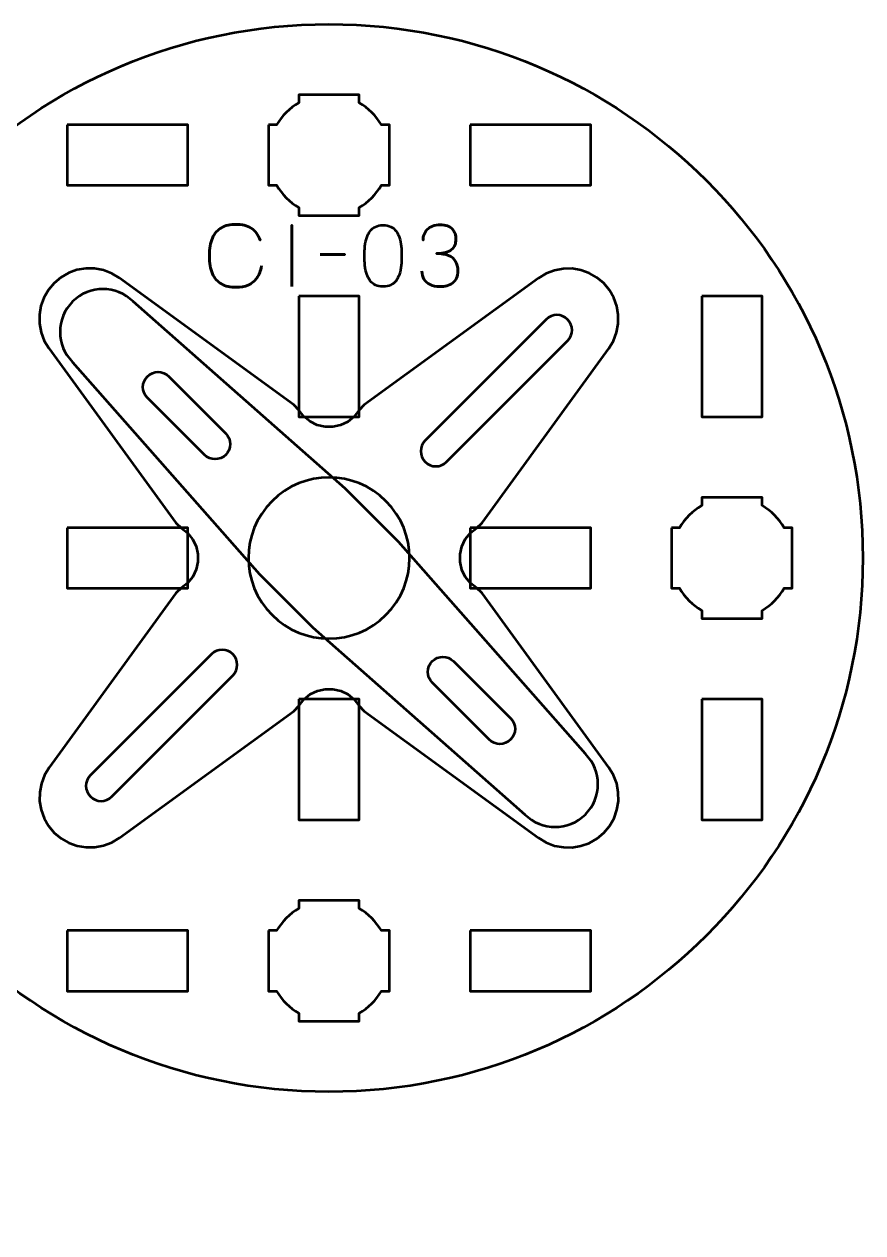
# Model space of a CAD drawing. Header units: centimetres. Extents: x -244 to 242, y -245 to 234.
# Drawn here: x -192.01 to -187.85, y -94.2 to -88.2 of the extents above; entities that cross this region are included whole.
import ezdxf

# ---------------------------------------------------------------- set-up
doc = ezdxf.new("R2010")
doc.units = ezdxf.units.CM
doc.header["$MEASUREMENT"] = 0
doc.layers.add('Layer 1', color=7, linetype='Continuous')

msp = doc.modelspace()

# ---------------------------------------------------------------- linework, layer by layer
at = {"layer": 'Layer 1', "color": 250, "lineweight": 53}
msp.add_ellipse((-190.5, -90.85), major_axis=(0, 2.65), ratio=1, dxfattribs=at)
at = {"layer": 'Layer 1', "lineweight": 53}
for points, knots in [([(-202.64995, -88.19995), (-202.64995, -88.19995), (-200.1277, -88.19995), (-200.1277, -88.19995), (-200.1277, -88.19995), (-200.14201, -88.41487), (-200.14999, -88.63153), (-200.14999, -88.85007), (-200.14999, -88.85007), (-200.14999, -94.17863), (-195.82863, -98.49999), (-190.49992, -98.49999), (-190.49992, -98.49999), (-190.34392, -98.49999), (-190.18888, -98.49595), (-190.03469, -98.48862), (-190.03469, -98.48862), (-190.12062, -98.55833), (-190.23027, -98.60005), (-190.35001, -98.60005), (-190.35001, -98.60005), (-190.35001, -98.60005), (-202.64995, -98.60005), (-202.64995, -98.60005), (-202.64995, -98.60005), (-202.92695, -98.60005), (-203.15005, -98.37695), (-203.15005, -98.09995), (-203.15005, -98.09995), (-203.15005, -98.09995), (-203.15005, -88.70005), (-203.15005, -88.70005), (-203.15005, -88.70005), (-203.15005, -88.42305), (-202.92695, -88.19995), (-202.64995, -88.19995)], [0, 0, 0, 0, 0.1111111, 0.1111111, 0.1111111, 0.1111111, 0.2222222, 0.2222222, 0.2222222, 0.2222222, 0.3333333, 0.3333333, 0.3333333, 0.3333333, 0.4444444, 0.4444444, 0.4444444, 0.4444444, 0.5555556, 0.5555556, 0.5555556, 0.5555556, 0.6666667, 0.6666667, 0.6666667, 0.6666667, 0.7777778, 0.7777778, 0.7777778, 0.7777778, 0.8888889, 0.8888889, 0.8888889, 0.8888889, 1, 1, 1, 1]), ([(-190.8, -88.69994), (-190.8, -88.69994), (-190.7598, -88.69994), (-190.7598, -88.69994), (-190.7598, -88.69994), (-190.73347, -88.65442), (-190.69551, -88.61649), (-190.65, -88.59016), (-190.65, -88.59016), (-190.65, -88.59016), (-190.65, -88.54994), (-190.65, -88.54994), (-190.65, -88.54994), (-190.65, -88.54994), (-190.35, -88.54994), (-190.35, -88.54994), (-190.35, -88.54994), (-190.35, -88.54994), (-190.35, -88.59013), (-190.35, -88.59013), (-190.35, -88.59013), (-190.30447, -88.61646), (-190.26648, -88.65441), (-190.24012, -88.69994), (-190.24012, -88.69994), (-190.24012, -88.69994), (-190.2, -88.69994), (-190.2, -88.69994), (-190.2, -88.69994), (-190.2, -88.69994), (-190.2, -88.84536), (-190.2, -88.84536), (-190.2, -88.84536), (-190.2, -88.84536), (-190.19994, -88.85001), (-190.19994, -88.85001), (-190.19994, -88.85001), (-190.19994, -88.85001), (-190.2, -88.85465), (-190.2, -88.85465), (-190.2, -88.85465), (-190.2, -88.85465), (-190.2, -88.99994), (-190.2, -88.99994), (-190.2, -88.99994), (-190.2, -88.99994), (-190.24007, -88.99994), (-190.24007, -88.99994), (-190.24007, -88.99994), (-190.26642, -89.04551), (-190.30442, -89.08352), (-190.35, -89.10988), (-190.35, -89.10988), (-190.35, -89.10988), (-190.35, -89.14994), (-190.35, -89.14994), (-190.35, -89.14994), (-190.35, -89.14994), (-190.49328, -89.14994), (-190.49328, -89.14994), (-190.49328, -89.14994), (-190.49328, -89.14994), (-190.49995, -89.15002), (-190.49995, -89.15002), (-190.49995, -89.15002), (-190.49995, -89.15002), (-190.50663, -89.14994), (-190.50663, -89.14994), (-190.50663, -89.14994), (-190.50663, -89.14994), (-190.65, -89.14994), (-190.65, -89.14994), (-190.65, -89.14994), (-190.65, -89.14994), (-190.65, -89.10984), (-190.65, -89.10984), (-190.65, -89.10984), (-190.69554, -89.08348), (-190.73352, -89.04549), (-190.75985, -88.99994), (-190.75985, -88.99994), (-190.75985, -88.99994), (-190.8, -88.99994), (-190.8, -88.99994), (-190.8, -88.99994), (-190.8, -88.99994), (-190.8, -88.69994), (-190.8, -88.69994)], [0, 0, 0, 0, 0.0454545, 0.0454545, 0.0454545, 0.0454545, 0.0909091, 0.0909091, 0.0909091, 0.0909091, 0.1363636, 0.1363636, 0.1363636, 0.1363636, 0.1818182, 0.1818182, 0.1818182, 0.1818182, 0.2272727, 0.2272727, 0.2272727, 0.2272727, 0.2727273, 0.2727273, 0.2727273, 0.2727273, 0.3181818, 0.3181818, 0.3181818, 0.3181818, 0.3636364, 0.3636364, 0.3636364, 0.3636364, 0.4090909, 0.4090909, 0.4090909, 0.4090909, 0.4545455, 0.4545455, 0.4545455, 0.4545455, 0.5, 0.5, 0.5, 0.5, 0.5454545, 0.5454545, 0.5454545, 0.5454545, 0.5909091, 0.5909091, 0.5909091, 0.5909091, 0.6363636, 0.6363636, 0.6363636, 0.6363636, 0.6818182, 0.6818182, 0.6818182, 0.6818182, 0.7272727, 0.7272727, 0.7272727, 0.7272727, 0.7727273, 0.7727273, 0.7727273, 0.7727273, 0.8181818, 0.8181818, 0.8181818, 0.8181818, 0.8636364, 0.8636364, 0.8636364, 0.8636364, 0.9090909, 0.9090909, 0.9090909, 0.9090909, 0.9545455, 0.9545455, 0.9545455, 0.9545455, 1, 1, 1, 1]), ([(-191.79999, -88.69993), (-191.79999, -88.69993), (-191.19998, -88.69993), (-191.19998, -88.69993), (-191.19998, -88.69993), (-191.19998, -88.69993), (-191.19998, -88.99993), (-191.19998, -88.99993), (-191.19998, -88.99993), (-191.19998, -88.99993), (-191.79999, -88.99993), (-191.79999, -88.99993), (-191.79999, -88.99993), (-191.79999, -88.99993), (-191.79999, -88.69993), (-191.79999, -88.69993)], [0, 0, 0, 0, 0.25, 0.25, 0.25, 0.25, 0.5, 0.5, 0.5, 0.5, 0.75, 0.75, 0.75, 0.75, 1, 1, 1, 1]), ([(-189.79992, -88.69993), (-189.79992, -88.69993), (-189.19992, -88.69993), (-189.19992, -88.69993), (-189.19992, -88.69993), (-189.19992, -88.69993), (-189.19992, -88.99993), (-189.19992, -88.99993), (-189.19992, -88.99993), (-189.19992, -88.99993), (-189.79992, -88.99993), (-189.79992, -88.99993), (-189.79992, -88.99993), (-189.79992, -88.99993), (-189.79992, -88.69993), (-189.79992, -88.69993)], [0, 0, 0, 0, 0.25, 0.25, 0.25, 0.25, 0.5, 0.5, 0.5, 0.5, 0.75, 0.75, 0.75, 0.75, 1, 1, 1, 1]), ([(-190.65004, -89.54991), (-190.65004, -89.54991), (-190.35004, -89.54991), (-190.35004, -89.54991), (-190.35004, -89.54991), (-190.35004, -89.54991), (-190.35004, -90.14992), (-190.35004, -90.14992), (-190.35004, -90.14992), (-190.35004, -90.14992), (-190.65004, -90.14992), (-190.65004, -90.14992), (-190.65004, -90.14992), (-190.65004, -90.14992), (-190.65004, -89.54991), (-190.65004, -89.54991)], [0, 0, 0, 0, 0.25, 0.25, 0.25, 0.25, 0.5, 0.5, 0.5, 0.5, 0.75, 0.75, 0.75, 0.75, 1, 1, 1, 1]), ([(-188.64994, -89.54991), (-188.64994, -89.54991), (-188.34993, -89.54991), (-188.34993, -89.54991), (-188.34993, -89.54991), (-188.34993, -89.54991), (-188.34993, -90.14992), (-188.34993, -90.14992), (-188.34993, -90.14992), (-188.34993, -90.14992), (-188.64994, -90.14992), (-188.64994, -90.14992), (-188.64994, -90.14992), (-188.64994, -90.14992), (-188.64994, -89.54991), (-188.64994, -89.54991)], [0, 0, 0, 0, 0.25, 0.25, 0.25, 0.25, 0.5, 0.5, 0.5, 0.5, 0.75, 0.75, 0.75, 0.75, 1, 1, 1, 1]), ([(-188.8, -90.69994), (-188.8, -90.69994), (-188.7598, -90.69994), (-188.7598, -90.69994), (-188.7598, -90.69994), (-188.73347, -90.65442), (-188.69551, -90.61649), (-188.65, -90.59016), (-188.65, -90.59016), (-188.65, -90.59016), (-188.65, -90.54994), (-188.65, -90.54994), (-188.65, -90.54994), (-188.65, -90.54994), (-188.35, -90.54994), (-188.35, -90.54994), (-188.35, -90.54994), (-188.35, -90.54994), (-188.35, -90.59013), (-188.35, -90.59013), (-188.35, -90.59013), (-188.30447, -90.61646), (-188.26648, -90.65441), (-188.24012, -90.69994), (-188.24012, -90.69994), (-188.24012, -90.69994), (-188.2, -90.69994), (-188.2, -90.69994), (-188.2, -90.69994), (-188.2, -90.69994), (-188.2, -90.84536), (-188.2, -90.84536), (-188.2, -90.84536), (-188.2, -90.84536), (-188.19994, -90.85001), (-188.19994, -90.85001), (-188.19994, -90.85001), (-188.19994, -90.85001), (-188.2, -90.85465), (-188.2, -90.85465), (-188.2, -90.85465), (-188.2, -90.85465), (-188.2, -90.99994), (-188.2, -90.99994), (-188.2, -90.99994), (-188.2, -90.99994), (-188.24007, -90.99994), (-188.24007, -90.99994), (-188.24007, -90.99994), (-188.26642, -91.04551), (-188.30442, -91.08352), (-188.35, -91.10988), (-188.35, -91.10988), (-188.35, -91.10988), (-188.35, -91.14994), (-188.35, -91.14994), (-188.35, -91.14994), (-188.35, -91.14994), (-188.49328, -91.14994), (-188.49328, -91.14994), (-188.49328, -91.14994), (-188.49328, -91.14994), (-188.49995, -91.15002), (-188.49995, -91.15002), (-188.49995, -91.15002), (-188.49995, -91.15002), (-188.50663, -91.14994), (-188.50663, -91.14994), (-188.50663, -91.14994), (-188.50663, -91.14994), (-188.65, -91.14994), (-188.65, -91.14994), (-188.65, -91.14994), (-188.65, -91.14994), (-188.65, -91.10984), (-188.65, -91.10984), (-188.65, -91.10984), (-188.69554, -91.08348), (-188.73352, -91.04549), (-188.75985, -90.99994), (-188.75985, -90.99994), (-188.75985, -90.99994), (-188.8, -90.99994), (-188.8, -90.99994), (-188.8, -90.99994), (-188.8, -90.99994), (-188.8, -90.69994), (-188.8, -90.69994)], [0, 0, 0, 0, 0.0454545, 0.0454545, 0.0454545, 0.0454545, 0.0909091, 0.0909091, 0.0909091, 0.0909091, 0.1363636, 0.1363636, 0.1363636, 0.1363636, 0.1818182, 0.1818182, 0.1818182, 0.1818182, 0.2272727, 0.2272727, 0.2272727, 0.2272727, 0.2727273, 0.2727273, 0.2727273, 0.2727273, 0.3181818, 0.3181818, 0.3181818, 0.3181818, 0.3636364, 0.3636364, 0.3636364, 0.3636364, 0.4090909, 0.4090909, 0.4090909, 0.4090909, 0.4545455, 0.4545455, 0.4545455, 0.4545455, 0.5, 0.5, 0.5, 0.5, 0.5454545, 0.5454545, 0.5454545, 0.5454545, 0.5909091, 0.5909091, 0.5909091, 0.5909091, 0.6363636, 0.6363636, 0.6363636, 0.6363636, 0.6818182, 0.6818182, 0.6818182, 0.6818182, 0.7272727, 0.7272727, 0.7272727, 0.7272727, 0.7727273, 0.7727273, 0.7727273, 0.7727273, 0.8181818, 0.8181818, 0.8181818, 0.8181818, 0.8636364, 0.8636364, 0.8636364, 0.8636364, 0.9090909, 0.9090909, 0.9090909, 0.9090909, 0.9545455, 0.9545455, 0.9545455, 0.9545455, 1, 1, 1, 1]), ([(-191.79999, -90.69986), (-191.79999, -90.69986), (-191.19998, -90.69986), (-191.19998, -90.69986), (-191.19998, -90.69986), (-191.19998, -90.69986), (-191.19998, -90.99986), (-191.19998, -90.99986), (-191.19998, -90.99986), (-191.19998, -90.99986), (-191.79999, -90.99986), (-191.79999, -90.99986), (-191.79999, -90.99986), (-191.79999, -90.99986), (-191.79999, -90.69986), (-191.79999, -90.69986)], [0, 0, 0, 0, 0.25, 0.25, 0.25, 0.25, 0.5, 0.5, 0.5, 0.5, 0.75, 0.75, 0.75, 0.75, 1, 1, 1, 1]), ([(-189.79992, -90.69986), (-189.79992, -90.69986), (-189.19992, -90.69986), (-189.19992, -90.69986), (-189.19992, -90.69986), (-189.19992, -90.69986), (-189.19992, -90.99986), (-189.19992, -90.99986), (-189.19992, -90.99986), (-189.19992, -90.99986), (-189.79992, -90.99986), (-189.79992, -90.99986), (-189.79992, -90.99986), (-189.79992, -90.99986), (-189.79992, -90.69986), (-189.79992, -90.69986)], [0, 0, 0, 0, 0.25, 0.25, 0.25, 0.25, 0.5, 0.5, 0.5, 0.5, 0.75, 0.75, 0.75, 0.75, 1, 1, 1, 1]), ([(-190.65004, -91.54998), (-190.65004, -91.54998), (-190.35004, -91.54998), (-190.35004, -91.54998), (-190.35004, -91.54998), (-190.35004, -91.54998), (-190.35004, -92.14998), (-190.35004, -92.14998), (-190.35004, -92.14998), (-190.35004, -92.14998), (-190.65004, -92.14998), (-190.65004, -92.14998), (-190.65004, -92.14998), (-190.65004, -92.14998), (-190.65004, -91.54998), (-190.65004, -91.54998)], [0, 0, 0, 0, 0.25, 0.25, 0.25, 0.25, 0.5, 0.5, 0.5, 0.5, 0.75, 0.75, 0.75, 0.75, 1, 1, 1, 1]), ([(-188.64994, -91.54998), (-188.64994, -91.54998), (-188.34993, -91.54998), (-188.34993, -91.54998), (-188.34993, -91.54998), (-188.34993, -91.54998), (-188.34993, -92.14998), (-188.34993, -92.14998), (-188.34993, -92.14998), (-188.34993, -92.14998), (-188.64994, -92.14998), (-188.64994, -92.14998), (-188.64994, -92.14998), (-188.64994, -92.14998), (-188.64994, -91.54998), (-188.64994, -91.54998)], [0, 0, 0, 0, 0.25, 0.25, 0.25, 0.25, 0.5, 0.5, 0.5, 0.5, 0.75, 0.75, 0.75, 0.75, 1, 1, 1, 1]), ([(-190.8, -92.69994), (-190.8, -92.69994), (-190.7598, -92.69994), (-190.7598, -92.69994), (-190.7598, -92.69994), (-190.73347, -92.65442), (-190.69551, -92.61649), (-190.65, -92.59016), (-190.65, -92.59016), (-190.65, -92.59016), (-190.65, -92.54994), (-190.65, -92.54994), (-190.65, -92.54994), (-190.65, -92.54994), (-190.35, -92.54994), (-190.35, -92.54994), (-190.35, -92.54994), (-190.35, -92.54994), (-190.35, -92.59013), (-190.35, -92.59013), (-190.35, -92.59013), (-190.30447, -92.61646), (-190.26648, -92.65441), (-190.24012, -92.69994), (-190.24012, -92.69994), (-190.24012, -92.69994), (-190.2, -92.69994), (-190.2, -92.69994), (-190.2, -92.69994), (-190.2, -92.69994), (-190.2, -92.84536), (-190.2, -92.84536), (-190.2, -92.84536), (-190.2, -92.84536), (-190.19994, -92.85001), (-190.19994, -92.85001), (-190.19994, -92.85001), (-190.19994, -92.85001), (-190.2, -92.85465), (-190.2, -92.85465), (-190.2, -92.85465), (-190.2, -92.85465), (-190.2, -92.99994), (-190.2, -92.99994), (-190.2, -92.99994), (-190.2, -92.99994), (-190.24007, -92.99994), (-190.24007, -92.99994), (-190.24007, -92.99994), (-190.26642, -93.04551), (-190.30442, -93.08352), (-190.35, -93.10988), (-190.35, -93.10988), (-190.35, -93.10988), (-190.35, -93.14994), (-190.35, -93.14994), (-190.35, -93.14994), (-190.35, -93.14994), (-190.49328, -93.14994), (-190.49328, -93.14994), (-190.49328, -93.14994), (-190.49328, -93.14994), (-190.49995, -93.15002), (-190.49995, -93.15002), (-190.49995, -93.15002), (-190.49995, -93.15002), (-190.50663, -93.14994), (-190.50663, -93.14994), (-190.50663, -93.14994), (-190.50663, -93.14994), (-190.65, -93.14994), (-190.65, -93.14994), (-190.65, -93.14994), (-190.65, -93.14994), (-190.65, -93.10984), (-190.65, -93.10984), (-190.65, -93.10984), (-190.69554, -93.08348), (-190.73352, -93.04549), (-190.75985, -92.99994), (-190.75985, -92.99994), (-190.75985, -92.99994), (-190.8, -92.99994), (-190.8, -92.99994), (-190.8, -92.99994), (-190.8, -92.99994), (-190.8, -92.69994), (-190.8, -92.69994)], [0, 0, 0, 0, 0.0454545, 0.0454545, 0.0454545, 0.0454545, 0.0909091, 0.0909091, 0.0909091, 0.0909091, 0.1363636, 0.1363636, 0.1363636, 0.1363636, 0.1818182, 0.1818182, 0.1818182, 0.1818182, 0.2272727, 0.2272727, 0.2272727, 0.2272727, 0.2727273, 0.2727273, 0.2727273, 0.2727273, 0.3181818, 0.3181818, 0.3181818, 0.3181818, 0.3636364, 0.3636364, 0.3636364, 0.3636364, 0.4090909, 0.4090909, 0.4090909, 0.4090909, 0.4545455, 0.4545455, 0.4545455, 0.4545455, 0.5, 0.5, 0.5, 0.5, 0.5454545, 0.5454545, 0.5454545, 0.5454545, 0.5909091, 0.5909091, 0.5909091, 0.5909091, 0.6363636, 0.6363636, 0.6363636, 0.6363636, 0.6818182, 0.6818182, 0.6818182, 0.6818182, 0.7272727, 0.7272727, 0.7272727, 0.7272727, 0.7727273, 0.7727273, 0.7727273, 0.7727273, 0.8181818, 0.8181818, 0.8181818, 0.8181818, 0.8636364, 0.8636364, 0.8636364, 0.8636364, 0.9090909, 0.9090909, 0.9090909, 0.9090909, 0.9545455, 0.9545455, 0.9545455, 0.9545455, 1, 1, 1, 1]), ([(-191.79999, -92.69996), (-191.79999, -92.69996), (-191.19998, -92.69996), (-191.19998, -92.69996), (-191.19998, -92.69996), (-191.19998, -92.69996), (-191.19998, -92.99997), (-191.19998, -92.99997), (-191.19998, -92.99997), (-191.19998, -92.99997), (-191.79999, -92.99997), (-191.79999, -92.99997), (-191.79999, -92.99997), (-191.79999, -92.99997), (-191.79999, -92.69996), (-191.79999, -92.69996)], [0, 0, 0, 0, 0.25, 0.25, 0.25, 0.25, 0.5, 0.5, 0.5, 0.5, 0.75, 0.75, 0.75, 0.75, 1, 1, 1, 1]), ([(-189.79992, -92.69996), (-189.79992, -92.69996), (-189.19992, -92.69996), (-189.19992, -92.69996), (-189.19992, -92.69996), (-189.19992, -92.69996), (-189.19992, -92.99997), (-189.19992, -92.99997), (-189.19992, -92.99997), (-189.19992, -92.99997), (-189.79992, -92.99997), (-189.79992, -92.99997), (-189.79992, -92.99997), (-189.79992, -92.99997), (-189.79992, -92.69996), (-189.79992, -92.69996)], [0, 0, 0, 0, 0.25, 0.25, 0.25, 0.25, 0.5, 0.5, 0.5, 0.5, 0.75, 0.75, 0.75, 0.75, 1, 1, 1, 1])]:
    msp.add_open_spline(points, degree=3, knots=knots, dxfattribs=at)
at = {"layer": 'Layer 1', "color": 30, "lineweight": 53}
for points, knots in [([(-190.83485, -89.40033), (-190.83937, -89.42453), (-190.84727, -89.4445), (-190.85835, -89.46016), (-190.85835, -89.46016), (-190.86949, -89.47576), (-190.88375, -89.48733), (-190.9011, -89.49488), (-190.9011, -89.49488), (-190.91839, -89.50243), (-190.93871, -89.50624), (-190.96185, -89.50617), (-190.96185, -89.50617), (-190.99, -89.50624), (-191.01392, -89.5008), (-191.03354, -89.48973), (-191.03354, -89.48973), (-191.05315, -89.47872), (-191.06811, -89.46172), (-191.07841, -89.43865), (-191.07841, -89.43865), (-191.08871, -89.41557), (-191.09386, -89.38601), (-191.09393, -89.34996), (-191.09393, -89.34996), (-191.09386, -89.31405), (-191.08871, -89.28455), (-191.07841, -89.26148), (-191.07841, -89.26148), (-191.06811, -89.23841), (-191.05315, -89.22134), (-191.03354, -89.21026), (-191.03354, -89.21026), (-191.01392, -89.19918), (-190.99, -89.19368), (-190.96185, -89.19375), (-190.96185, -89.19375), (-190.93172, -89.19368), (-190.90647, -89.2001), (-190.88615, -89.21301), (-190.88615, -89.21301), (-190.8659, -89.22592), (-190.85101, -89.24589), (-190.84163, -89.27291), (-190.84163, -89.27291), (-190.85101, -89.24589), (-190.8659, -89.22592), (-190.88615, -89.21301), (-190.88615, -89.21301), (-190.90647, -89.2001), (-190.93172, -89.19368), (-190.96185, -89.19375), (-190.96185, -89.19375), (-190.99, -89.19368), (-191.01392, -89.19918), (-191.03354, -89.21026), (-191.03354, -89.21026), (-191.05315, -89.22134), (-191.06811, -89.23841), (-191.07841, -89.26148), (-191.07841, -89.26148), (-191.08871, -89.28455), (-191.09386, -89.31405), (-191.09393, -89.34996), (-191.09393, -89.34996), (-191.09386, -89.38601), (-191.08871, -89.41557), (-191.07841, -89.43865), (-191.07841, -89.43865), (-191.06811, -89.46172), (-191.05315, -89.47872), (-191.03354, -89.48973), (-191.03354, -89.48973), (-191.01392, -89.5008), (-190.99, -89.50624), (-190.96185, -89.50617), (-190.96185, -89.50617), (-190.93871, -89.50624), (-190.91839, -89.50243), (-190.9011, -89.49488), (-190.9011, -89.49488), (-190.88375, -89.48733), (-190.86949, -89.47576), (-190.85835, -89.46016), (-190.85835, -89.46016), (-190.84727, -89.4445), (-190.83937, -89.42453), (-190.83485, -89.40033)], [0, 0, 0, 0, 0.0454545, 0.0454545, 0.0454545, 0.0454545, 0.0909091, 0.0909091, 0.0909091, 0.0909091, 0.1363636, 0.1363636, 0.1363636, 0.1363636, 0.1818182, 0.1818182, 0.1818182, 0.1818182, 0.2272727, 0.2272727, 0.2272727, 0.2272727, 0.2727273, 0.2727273, 0.2727273, 0.2727273, 0.3181818, 0.3181818, 0.3181818, 0.3181818, 0.3636364, 0.3636364, 0.3636364, 0.3636364, 0.4090909, 0.4090909, 0.4090909, 0.4090909, 0.4545455, 0.4545455, 0.4545455, 0.4545455, 0.5, 0.5, 0.5, 0.5, 0.5454545, 0.5454545, 0.5454545, 0.5454545, 0.5909091, 0.5909091, 0.5909091, 0.5909091, 0.6363636, 0.6363636, 0.6363636, 0.6363636, 0.6818182, 0.6818182, 0.6818182, 0.6818182, 0.7272727, 0.7272727, 0.7272727, 0.7272727, 0.7727273, 0.7727273, 0.7727273, 0.7727273, 0.8181818, 0.8181818, 0.8181818, 0.8181818, 0.8636364, 0.8636364, 0.8636364, 0.8636364, 0.9090909, 0.9090909, 0.9090909, 0.9090909, 0.9545455, 0.9545455, 0.9545455, 0.9545455, 1, 1, 1, 1]), ([(-190.68499, -89.50278), (-190.68499, -89.50278), (-190.68499, -89.19756), (-190.68499, -89.19756), (-190.68499, -89.19756), (-190.68499, -89.19756), (-190.68499, -89.50278), (-190.68499, -89.50278)], [0, 0, 0, 0, 0.5, 0.5, 0.5, 0.5, 1, 1, 1, 1]), ([(-190.2316, -89.50278), (-190.21679, -89.50271), (-190.20402, -89.5001), (-190.19336, -89.49502), (-190.19336, -89.49502), (-190.18278, -89.48994), (-190.17396, -89.48267), (-190.16691, -89.47343), (-190.16691, -89.47343), (-190.15992, -89.46412), (-190.15442, -89.45311), (-190.15033, -89.44041), (-190.15033, -89.44041), (-190.1463, -89.42771), (-190.14341, -89.41381), (-190.14179, -89.39857), (-190.14179, -89.39857), (-190.14009, -89.38333), (-190.13925, -89.36731), (-190.13932, -89.35038), (-190.13932, -89.35038), (-190.13925, -89.33352), (-190.14009, -89.3175), (-190.14179, -89.30233), (-190.14179, -89.30233), (-190.14341, -89.28716), (-190.1463, -89.27319), (-190.15033, -89.26049), (-190.15033, -89.26049), (-190.15442, -89.24786), (-190.15992, -89.23686), (-190.16691, -89.22747), (-190.16691, -89.22747), (-190.17396, -89.21816), (-190.18278, -89.21089), (-190.19336, -89.20581), (-190.19336, -89.20581), (-190.20402, -89.20066), (-190.21679, -89.19805), (-190.2316, -89.19798), (-190.2316, -89.19798), (-190.24642, -89.19805), (-190.25919, -89.20066), (-190.26985, -89.20581), (-190.26985, -89.20581), (-190.28043, -89.21089), (-190.28925, -89.21816), (-190.2963, -89.22747), (-190.2963, -89.22747), (-190.30329, -89.23686), (-190.30879, -89.24786), (-190.31288, -89.26049), (-190.31288, -89.26049), (-190.31691, -89.27319), (-190.3198, -89.28716), (-190.32142, -89.30233), (-190.32142, -89.30233), (-190.32311, -89.3175), (-190.32396, -89.33352), (-190.32389, -89.35038), (-190.32389, -89.35038), (-190.32396, -89.36731), (-190.32311, -89.38333), (-190.32142, -89.39857), (-190.32142, -89.39857), (-190.3198, -89.41381), (-190.31691, -89.42771), (-190.31288, -89.44041), (-190.31288, -89.44041), (-190.30879, -89.45311), (-190.30329, -89.46412), (-190.2963, -89.47343), (-190.2963, -89.47343), (-190.28925, -89.48267), (-190.28043, -89.48994), (-190.26985, -89.49502), (-190.26985, -89.49502), (-190.25919, -89.5001), (-190.24642, -89.50271), (-190.2316, -89.50278)], [0, 0, 0, 0, 0.05, 0.05, 0.05, 0.05, 0.1, 0.1, 0.1, 0.1, 0.15, 0.15, 0.15, 0.15, 0.2, 0.2, 0.2, 0.2, 0.25, 0.25, 0.25, 0.25, 0.3, 0.3, 0.3, 0.3, 0.35, 0.35, 0.35, 0.35, 0.4, 0.4, 0.4, 0.4, 0.45, 0.45, 0.45, 0.45, 0.5, 0.5, 0.5, 0.5, 0.55, 0.55, 0.55, 0.55, 0.6, 0.6, 0.6, 0.6, 0.65, 0.65, 0.65, 0.65, 0.7, 0.7, 0.7, 0.7, 0.75, 0.75, 0.75, 0.75, 0.8, 0.8, 0.8, 0.8, 0.85, 0.85, 0.85, 0.85, 0.9, 0.9, 0.9, 0.9, 0.95, 0.95, 0.95, 0.95, 1, 1, 1, 1]), ([(-190.2316, -89.50278), (-190.21679, -89.50271), (-190.20402, -89.5001), (-190.19336, -89.49502), (-190.19336, -89.49502), (-190.18278, -89.48994), (-190.17396, -89.48267), (-190.16691, -89.47343), (-190.16691, -89.47343), (-190.15992, -89.46412), (-190.15442, -89.45311), (-190.15033, -89.44041), (-190.15033, -89.44041), (-190.1463, -89.42771), (-190.14341, -89.41381), (-190.14179, -89.39857), (-190.14179, -89.39857), (-190.14009, -89.38333), (-190.13925, -89.36731), (-190.13932, -89.35038), (-190.13932, -89.35038), (-190.13925, -89.33352), (-190.14009, -89.3175), (-190.14179, -89.30233), (-190.14179, -89.30233), (-190.14341, -89.28716), (-190.1463, -89.27319), (-190.15033, -89.26049), (-190.15033, -89.26049), (-190.15442, -89.24786), (-190.15992, -89.23686), (-190.16691, -89.22747), (-190.16691, -89.22747), (-190.17396, -89.21816), (-190.18278, -89.21089), (-190.19336, -89.20581), (-190.19336, -89.20581), (-190.20402, -89.20066), (-190.21679, -89.19805), (-190.2316, -89.19798), (-190.2316, -89.19798), (-190.24642, -89.19805), (-190.25919, -89.20066), (-190.26985, -89.20581), (-190.26985, -89.20581), (-190.28043, -89.21089), (-190.28925, -89.21816), (-190.2963, -89.22747), (-190.2963, -89.22747), (-190.30329, -89.23686), (-190.30879, -89.24786), (-190.31288, -89.26049), (-190.31288, -89.26049), (-190.31691, -89.27319), (-190.3198, -89.28716), (-190.32142, -89.30233), (-190.32142, -89.30233), (-190.32311, -89.3175), (-190.32396, -89.33352), (-190.32389, -89.35038), (-190.32389, -89.35038), (-190.32396, -89.36731), (-190.32311, -89.38333), (-190.32142, -89.39857), (-190.32142, -89.39857), (-190.3198, -89.41381), (-190.31691, -89.42771), (-190.31288, -89.44041), (-190.31288, -89.44041), (-190.30879, -89.45311), (-190.30329, -89.46412), (-190.2963, -89.47343), (-190.2963, -89.47343), (-190.28925, -89.48267), (-190.28043, -89.48994), (-190.26985, -89.49502), (-190.26985, -89.49502), (-190.25919, -89.5001), (-190.24642, -89.50271), (-190.2316, -89.50278)], [0, 0, 0, 0, 0.05, 0.05, 0.05, 0.05, 0.1, 0.1, 0.1, 0.1, 0.15, 0.15, 0.15, 0.15, 0.2, 0.2, 0.2, 0.2, 0.25, 0.25, 0.25, 0.25, 0.3, 0.3, 0.3, 0.3, 0.35, 0.35, 0.35, 0.35, 0.4, 0.4, 0.4, 0.4, 0.45, 0.45, 0.45, 0.45, 0.5, 0.5, 0.5, 0.5, 0.55, 0.55, 0.55, 0.55, 0.6, 0.6, 0.6, 0.6, 0.65, 0.65, 0.65, 0.65, 0.7, 0.7, 0.7, 0.7, 0.75, 0.75, 0.75, 0.75, 0.8, 0.8, 0.8, 0.8, 0.85, 0.85, 0.85, 0.85, 0.9, 0.9, 0.9, 0.9, 0.95, 0.95, 0.95, 0.95, 1, 1, 1, 1]), ([(-190.03899, -89.42616), (-190.03892, -89.4414), (-190.03539, -89.45466), (-190.02841, -89.46616), (-190.02841, -89.46616), (-190.02142, -89.47759), (-190.01147, -89.48655), (-189.99849, -89.49297), (-189.99849, -89.49297), (-189.98551, -89.49939), (-189.96992, -89.50264), (-189.95178, -89.50278), (-189.95178, -89.50278), (-189.93817, -89.50278), (-189.92582, -89.50137), (-189.9146, -89.49841), (-189.9146, -89.49841), (-189.90345, -89.49544), (-189.89386, -89.49086), (-189.88574, -89.48458), (-189.88574, -89.48458), (-189.87763, -89.4783), (-189.87142, -89.47018), (-189.86698, -89.46031), (-189.86698, -89.46031), (-189.8626, -89.45036), (-189.86042, -89.43843), (-189.86035, -89.42446), (-189.86035, -89.42446), (-189.86027, -89.40584), (-189.86408, -89.3901), (-189.87163, -89.37733), (-189.87163, -89.37733), (-189.87918, -89.36456), (-189.8909, -89.35497), (-189.90663, -89.34841), (-189.90663, -89.34841), (-189.92236, -89.34184), (-189.94254, -89.33853), (-189.96702, -89.33853), (-189.96702, -89.33853), (-189.94875, -89.3386), (-189.93344, -89.33691), (-189.92095, -89.33345), (-189.92095, -89.33345), (-189.90853, -89.32999), (-189.89859, -89.32512), (-189.89111, -89.31877), (-189.89111, -89.31877), (-189.88363, -89.31249), (-189.8782, -89.30501), (-189.87495, -89.29641), (-189.87495, -89.29641), (-189.87163, -89.28787), (-189.87001, -89.27849), (-189.87008, -89.26826), (-189.87008, -89.26826), (-189.87001, -89.25802), (-189.87142, -89.24857), (-189.87424, -89.23982), (-189.87424, -89.23982), (-189.877, -89.23107), (-189.88151, -89.22338), (-189.88765, -89.21682), (-189.88765, -89.21682), (-189.89379, -89.21026), (-189.9019, -89.20511), (-189.91185, -89.20144), (-189.91185, -89.20144), (-189.92187, -89.19777), (-189.93408, -89.19594), (-189.9484, -89.19587), (-189.9484, -89.19587), (-189.96265, -89.19594), (-189.97514, -89.19805), (-189.98572, -89.20215), (-189.98572, -89.20215), (-189.99638, -89.20624), (-190.00512, -89.21181), (-190.01218, -89.21894), (-190.01218, -89.21894), (-190.01916, -89.22606), (-190.02439, -89.23418), (-190.02784, -89.24335), (-190.02784, -89.24335), (-190.03137, -89.25252), (-190.03306, -89.26226), (-190.03306, -89.27249), (-190.03306, -89.27249), (-190.03306, -89.26226), (-190.03137, -89.25252), (-190.02784, -89.24335), (-190.02784, -89.24335), (-190.02439, -89.23418), (-190.01916, -89.22606), (-190.01218, -89.21894), (-190.01218, -89.21894), (-190.00512, -89.21181), (-189.99638, -89.20624), (-189.98572, -89.20215), (-189.98572, -89.20215), (-189.97514, -89.19805), (-189.96265, -89.19594), (-189.9484, -89.19587), (-189.9484, -89.19587), (-189.93408, -89.19594), (-189.92187, -89.19777), (-189.91185, -89.20144), (-189.91185, -89.20144), (-189.9019, -89.20511), (-189.89379, -89.21026), (-189.88765, -89.21682), (-189.88765, -89.21682), (-189.88151, -89.22338), (-189.877, -89.23107), (-189.87424, -89.23982), (-189.87424, -89.23982), (-189.87142, -89.24857), (-189.87001, -89.25802), (-189.87008, -89.26826), (-189.87008, -89.26826), (-189.87001, -89.27849), (-189.87163, -89.28787), (-189.87495, -89.29641), (-189.87495, -89.29641), (-189.8782, -89.30501), (-189.88363, -89.31249), (-189.89111, -89.31877), (-189.89111, -89.31877), (-189.89859, -89.32512), (-189.90853, -89.32999), (-189.92095, -89.33345), (-189.92095, -89.33345), (-189.93344, -89.33691), (-189.94875, -89.3386), (-189.96702, -89.33853), (-189.96702, -89.33853), (-189.94254, -89.33853), (-189.92236, -89.34184), (-189.90663, -89.34841), (-189.90663, -89.34841), (-189.8909, -89.35497), (-189.87918, -89.36456), (-189.87163, -89.37733), (-189.87163, -89.37733), (-189.86408, -89.3901), (-189.86027, -89.40584), (-189.86035, -89.42446), (-189.86035, -89.42446), (-189.86042, -89.43843), (-189.8626, -89.45036), (-189.86698, -89.46031), (-189.86698, -89.46031), (-189.87142, -89.47018), (-189.87763, -89.4783), (-189.88574, -89.48458), (-189.88574, -89.48458), (-189.89386, -89.49086), (-189.90345, -89.49544), (-189.9146, -89.49841), (-189.9146, -89.49841), (-189.92582, -89.50137), (-189.93817, -89.50278), (-189.95178, -89.50278), (-189.95178, -89.50278), (-189.96992, -89.50264), (-189.98551, -89.49939), (-189.99849, -89.49297), (-189.99849, -89.49297), (-190.01147, -89.48655), (-190.02142, -89.47759), (-190.02841, -89.46616), (-190.02841, -89.46616), (-190.03539, -89.45466), (-190.03892, -89.4414), (-190.03899, -89.42616)], [0, 0, 0, 0, 0.0227273, 0.0227273, 0.0227273, 0.0227273, 0.0454545, 0.0454545, 0.0454545, 0.0454545, 0.0681818, 0.0681818, 0.0681818, 0.0681818, 0.0909091, 0.0909091, 0.0909091, 0.0909091, 0.1136364, 0.1136364, 0.1136364, 0.1136364, 0.1363636, 0.1363636, 0.1363636, 0.1363636, 0.1590909, 0.1590909, 0.1590909, 0.1590909, 0.1818182, 0.1818182, 0.1818182, 0.1818182, 0.2045455, 0.2045455, 0.2045455, 0.2045455, 0.2272727, 0.2272727, 0.2272727, 0.2272727, 0.25, 0.25, 0.25, 0.25, 0.2727273, 0.2727273, 0.2727273, 0.2727273, 0.2954545, 0.2954545, 0.2954545, 0.2954545, 0.3181818, 0.3181818, 0.3181818, 0.3181818, 0.3409091, 0.3409091, 0.3409091, 0.3409091, 0.3636364, 0.3636364, 0.3636364, 0.3636364, 0.3863636, 0.3863636, 0.3863636, 0.3863636, 0.4090909, 0.4090909, 0.4090909, 0.4090909, 0.4318182, 0.4318182, 0.4318182, 0.4318182, 0.4545455, 0.4545455, 0.4545455, 0.4545455, 0.4772727, 0.4772727, 0.4772727, 0.4772727, 0.5, 0.5, 0.5, 0.5, 0.5227273, 0.5227273, 0.5227273, 0.5227273, 0.5454545, 0.5454545, 0.5454545, 0.5454545, 0.5681818, 0.5681818, 0.5681818, 0.5681818, 0.5909091, 0.5909091, 0.5909091, 0.5909091, 0.6136364, 0.6136364, 0.6136364, 0.6136364, 0.6363636, 0.6363636, 0.6363636, 0.6363636, 0.6590909, 0.6590909, 0.6590909, 0.6590909, 0.6818182, 0.6818182, 0.6818182, 0.6818182, 0.7045455, 0.7045455, 0.7045455, 0.7045455, 0.7272727, 0.7272727, 0.7272727, 0.7272727, 0.75, 0.75, 0.75, 0.75, 0.7727273, 0.7727273, 0.7727273, 0.7727273, 0.7954545, 0.7954545, 0.7954545, 0.7954545, 0.8181818, 0.8181818, 0.8181818, 0.8181818, 0.8409091, 0.8409091, 0.8409091, 0.8409091, 0.8636364, 0.8636364, 0.8636364, 0.8636364, 0.8863636, 0.8863636, 0.8863636, 0.8863636, 0.9090909, 0.9090909, 0.9090909, 0.9090909, 0.9318182, 0.9318182, 0.9318182, 0.9318182, 0.9545455, 0.9545455, 0.9545455, 0.9545455, 0.9772727, 0.9772727, 0.9772727, 0.9772727, 1, 1, 1, 1]), ([(-190.54402, -89.34318), (-190.54402, -89.34318), (-190.42083, -89.34318), (-190.42083, -89.34318), (-190.42083, -89.34318), (-190.42083, -89.34318), (-190.54402, -89.34318), (-190.54402, -89.34318)], [0, 0, 0, 0, 0.5, 0.5, 0.5, 0.5, 1, 1, 1, 1]), ([(-191.54126, -89.4598), (-191.54126, -89.4598), (-190.67532, -90.08937), (-190.67532, -90.08937), (-190.67532, -90.08937), (-190.67532, -90.08937), (-190.64843, -90.11738), (-190.64843, -90.11738), (-190.64843, -90.11738), (-190.64843, -90.11738), (-190.62435, -90.14819), (-190.62435, -90.14819), (-190.62435, -90.14819), (-190.62435, -90.14819), (-190.5941, -90.17283), (-190.5941, -90.17283), (-190.5941, -90.17283), (-190.5941, -90.17283), (-190.55882, -90.19019), (-190.55882, -90.19019), (-190.55882, -90.19019), (-190.55882, -90.19019), (-190.5196, -90.19916), (-190.5196, -90.19916), (-190.5196, -90.19916), (-190.5196, -90.19916), (-190.48039, -90.19915), (-190.48039, -90.19915), (-190.48039, -90.19915), (-190.48039, -90.19915), (-190.44231, -90.19019), (-190.44231, -90.19019), (-190.44231, -90.19019), (-190.44231, -90.19019), (-190.40646, -90.17338), (-190.40646, -90.17338), (-190.40646, -90.17338), (-190.40646, -90.17338), (-190.37565, -90.14818), (-190.37565, -90.14818), (-190.37565, -90.14818), (-190.37565, -90.14818), (-190.35158, -90.11738), (-190.35158, -90.11738), (-190.35158, -90.11738), (-190.35158, -90.11738), (-190.32525, -90.08881), (-190.32525, -90.08881), (-190.32525, -90.08881), (-190.32525, -90.08881), (-189.4593, -89.46036), (-189.4593, -89.46036), (-189.4593, -89.46036), (-189.4593, -89.46036), (-189.42177, -89.43739), (-189.42177, -89.43739), (-189.42177, -89.43739), (-189.42177, -89.43739), (-189.38089, -89.42228), (-189.38089, -89.42228), (-189.38089, -89.42228), (-189.38089, -89.42228), (-189.33775, -89.41387), (-189.33775, -89.41387), (-189.33775, -89.41387), (-189.33775, -89.41387), (-189.29351, -89.41331), (-189.29351, -89.41331), (-189.29351, -89.41331), (-189.29351, -89.41331), (-189.24982, -89.42115), (-189.24982, -89.42115), (-189.24982, -89.42115), (-189.24982, -89.42115), (-189.20837, -89.43572), (-189.20837, -89.43572), (-189.20837, -89.43572), (-189.20837, -89.43572), (-189.16973, -89.45756), (-189.16973, -89.45756), (-189.16973, -89.45756), (-189.16973, -89.45756), (-189.13612, -89.48556), (-189.13612, -89.48556), (-189.13612, -89.48556), (-189.13612, -89.48556), (-189.10755, -89.51973), (-189.10755, -89.51973), (-189.10755, -89.51973), (-189.10755, -89.51973), (-189.08571, -89.55838), (-189.08571, -89.55838), (-189.08571, -89.55838), (-189.08571, -89.55838), (-189.07114, -89.59982), (-189.07114, -89.59982), (-189.07114, -89.59982), (-189.07114, -89.59982), (-189.06386, -89.64296), (-189.06386, -89.64296), (-189.06386, -89.64296), (-189.06386, -89.64296), (-189.06442, -89.6872), (-189.06442, -89.6872), (-189.06442, -89.6872), (-189.06442, -89.6872), (-189.07227, -89.7309), (-189.07227, -89.7309), (-189.07227, -89.7309), (-189.07227, -89.7309), (-189.08738, -89.77178), (-189.08738, -89.77178), (-189.08738, -89.77178), (-189.08738, -89.77178), (-189.11035, -89.80931), (-189.11035, -89.80931), (-189.11035, -89.80931), (-189.11035, -89.80931), (-189.73936, -90.6747), (-189.73936, -90.6747), (-189.73936, -90.6747), (-189.73936, -90.6747), (-189.76738, -90.70158), (-189.76738, -90.70158), (-189.76738, -90.70158), (-189.76738, -90.70158), (-189.79817, -90.72566), (-189.79817, -90.72566), (-189.79817, -90.72566), (-189.79817, -90.72566), (-189.82337, -90.75647), (-189.82337, -90.75647), (-189.82337, -90.75647), (-189.82337, -90.75647), (-189.84018, -90.79232), (-189.84018, -90.79232), (-189.84018, -90.79232), (-189.84018, -90.79232), (-189.84914, -90.83039), (-189.84914, -90.83039), (-189.84914, -90.83039), (-189.84914, -90.83039), (-189.84915, -90.86961), (-189.84915, -90.86961), (-189.84915, -90.86961), (-189.84915, -90.86961), (-189.84075, -90.90826), (-189.84075, -90.90826), (-189.84075, -90.90826), (-189.84075, -90.90826), (-189.82338, -90.94355), (-189.82338, -90.94355), (-189.82338, -90.94355), (-189.82338, -90.94355), (-189.79818, -90.97436), (-189.79818, -90.97436), (-189.79818, -90.97436), (-189.79818, -90.97436), (-189.76737, -90.99844), (-189.76737, -90.99844), (-189.76737, -90.99844), (-189.76737, -90.99844), (-189.73936, -91.02532), (-189.73936, -91.02532), (-189.73936, -91.02532), (-189.73936, -91.02532), (-189.11036, -91.8907), (-189.11036, -91.8907), (-189.11036, -91.8907), (-189.11036, -91.8907), (-189.0874, -91.92822), (-189.0874, -91.92822), (-189.0874, -91.92822), (-189.0874, -91.92822), (-189.07171, -91.96966), (-189.07171, -91.96966), (-189.07171, -91.96966), (-189.07171, -91.96966), (-189.06388, -92.01336), (-189.06388, -92.01336), (-189.06388, -92.01336), (-189.06388, -92.01336), (-189.06332, -92.0576), (-189.06332, -92.0576), (-189.06332, -92.0576), (-189.06332, -92.0576), (-189.07059, -92.10073), (-189.07059, -92.10073), (-189.07059, -92.10073), (-189.07059, -92.10073), (-189.08516, -92.14218), (-189.08516, -92.14218), (-189.08516, -92.14218), (-189.08516, -92.14218), (-189.107, -92.18083), (-189.107, -92.18083), (-189.107, -92.18083), (-189.107, -92.18083), (-189.135, -92.21444), (-189.135, -92.21444), (-189.135, -92.21444), (-189.135, -92.21444), (-189.16917, -92.243), (-189.16917, -92.243), (-189.16917, -92.243), (-189.16917, -92.243), (-189.20783, -92.26485), (-189.20783, -92.26485), (-189.20783, -92.26485), (-189.20783, -92.26485), (-189.24928, -92.27942), (-189.24928, -92.27942), (-189.24928, -92.27942), (-189.24928, -92.27942), (-189.2924, -92.28669), (-189.2924, -92.28669), (-189.2924, -92.28669), (-189.2924, -92.28669), (-189.33665, -92.28613), (-189.33665, -92.28613), (-189.33665, -92.28613), (-189.33665, -92.28613), (-189.38034, -92.2783), (-189.38034, -92.2783), (-189.38034, -92.2783), (-189.38034, -92.2783), (-189.42179, -92.26261), (-189.42179, -92.26261), (-189.42179, -92.26261), (-189.42179, -92.26261), (-189.45931, -92.23965), (-189.45931, -92.23965), (-189.45931, -92.23965), (-189.45931, -92.23965), (-190.32468, -91.61064), (-190.32468, -91.61064), (-190.32468, -91.61064), (-190.32468, -91.61064), (-190.35157, -91.58264), (-190.35157, -91.58264), (-190.35157, -91.58264), (-190.35157, -91.58264), (-190.37565, -91.55183), (-190.37565, -91.55183), (-190.37565, -91.55183), (-190.37565, -91.55183), (-190.40646, -91.52663), (-190.40646, -91.52663), (-190.40646, -91.52663), (-190.40646, -91.52663), (-190.44175, -91.50926), (-190.44175, -91.50926), (-190.44175, -91.50926), (-190.44175, -91.50926), (-190.4804, -91.50086), (-190.4804, -91.50086), (-190.4804, -91.50086), (-190.4804, -91.50086), (-190.51961, -91.50086), (-190.51961, -91.50086), (-190.51961, -91.50086), (-190.51961, -91.50086), (-190.55769, -91.50983), (-190.55769, -91.50983), (-190.55769, -91.50983), (-190.55769, -91.50983), (-190.59354, -91.52663), (-190.59354, -91.52663), (-190.59354, -91.52663), (-190.59354, -91.52663), (-190.62435, -91.55184), (-190.62435, -91.55184), (-190.62435, -91.55184), (-190.62435, -91.55184), (-190.64843, -91.58264), (-190.64843, -91.58264), (-190.64843, -91.58264), (-190.64843, -91.58264), (-190.67475, -91.61009), (-190.67475, -91.61009), (-190.67475, -91.61009), (-190.67475, -91.61009), (-191.54069, -92.23965), (-191.54069, -92.23965), (-191.54069, -92.23965), (-191.54069, -92.23965), (-191.57821, -92.26261), (-191.57821, -92.26261), (-191.57821, -92.26261), (-191.57821, -92.26261), (-191.61911, -92.27774), (-191.61911, -92.27774), (-191.61911, -92.27774), (-191.61911, -92.27774), (-191.6628, -92.28557), (-191.6628, -92.28557), (-191.6628, -92.28557), (-191.6628, -92.28557), (-191.70704, -92.28614), (-191.70704, -92.28614), (-191.70704, -92.28614), (-191.70704, -92.28614), (-191.75017, -92.27886), (-191.75017, -92.27886), (-191.75017, -92.27886), (-191.75017, -92.27886), (-191.79161, -92.26429), (-191.79161, -92.26429), (-191.79161, -92.26429), (-191.79161, -92.26429), (-191.83027, -92.24245), (-191.83027, -92.24245), (-191.83027, -92.24245), (-191.83027, -92.24245), (-191.86444, -92.21388), (-191.86444, -92.21388), (-191.86444, -92.21388), (-191.86444, -92.21388), (-191.89244, -92.18027), (-191.89244, -92.18027), (-191.89244, -92.18027), (-191.89244, -92.18027), (-191.91427, -92.14163), (-191.91427, -92.14163), (-191.91427, -92.14163), (-191.91427, -92.14163), (-191.92885, -92.10018), (-191.92885, -92.10018), (-191.92885, -92.10018), (-191.92885, -92.10018), (-191.93669, -92.05649), (-191.93669, -92.05649), (-191.93669, -92.05649), (-191.93669, -92.05649), (-191.93613, -92.01224), (-191.93613, -92.01224), (-191.93613, -92.01224), (-191.93613, -92.01224), (-191.92773, -91.96912), (-191.92773, -91.96912), (-191.92773, -91.96912), (-191.92773, -91.96912), (-191.9126, -91.92822), (-191.9126, -91.92822), (-191.9126, -91.92822), (-191.9126, -91.92822), (-191.88964, -91.8907), (-191.88964, -91.8907), (-191.88964, -91.8907), (-191.88964, -91.8907), (-191.26064, -91.0242), (-191.26064, -91.0242), (-191.26064, -91.0242), (-191.26064, -91.0242), (-191.23263, -90.99844), (-191.23263, -90.99844), (-191.23263, -90.99844), (-191.23263, -90.99844), (-191.20183, -90.97436), (-191.20183, -90.97436), (-191.20183, -90.97436), (-191.20183, -90.97436), (-191.17662, -90.94355), (-191.17662, -90.94355), (-191.17662, -90.94355), (-191.17662, -90.94355), (-191.15982, -90.9077), (-191.15982, -90.9077), (-191.15982, -90.9077), (-191.15982, -90.9077), (-191.15086, -90.86961), (-191.15086, -90.86961), (-191.15086, -90.86961), (-191.15086, -90.86961), (-191.15085, -90.83041), (-191.15085, -90.83041), (-191.15085, -90.83041), (-191.15085, -90.83041), (-191.15982, -90.79119), (-191.15982, -90.79119), (-191.15982, -90.79119), (-191.15982, -90.79119), (-191.17718, -90.75591), (-191.17718, -90.75591), (-191.17718, -90.75591), (-191.17718, -90.75591), (-191.20182, -90.72567), (-191.20182, -90.72567), (-191.20182, -90.72567), (-191.20182, -90.72567), (-191.23263, -90.70158), (-191.23263, -90.70158), (-191.23263, -90.70158), (-191.23263, -90.70158), (-191.26064, -90.67469), (-191.26064, -90.67469), (-191.26064, -90.67469), (-191.26064, -90.67469), (-191.89021, -89.80875), (-191.89021, -89.80875), (-191.89021, -89.80875), (-191.89021, -89.80875), (-191.91317, -89.77123), (-191.91317, -89.77123), (-191.91317, -89.77123), (-191.91317, -89.77123), (-191.92886, -89.72978), (-191.92886, -89.72978), (-191.92886, -89.72978), (-191.92886, -89.72978), (-191.93669, -89.68609), (-191.93669, -89.68609), (-191.93669, -89.68609), (-191.93669, -89.68609), (-191.9367, -89.6424), (-191.9367, -89.6424), (-191.9367, -89.6424), (-191.9367, -89.6424), (-191.92998, -89.59872), (-191.92998, -89.59872), (-191.92998, -89.59872), (-191.92998, -89.59872), (-191.91485, -89.55783), (-191.91485, -89.55783), (-191.91485, -89.55783), (-191.91485, -89.55783), (-191.893, -89.51917), (-191.893, -89.51917), (-191.893, -89.51917), (-191.893, -89.51917), (-191.86444, -89.485), (-191.86444, -89.485), (-191.86444, -89.485), (-191.86444, -89.485), (-191.83083, -89.457), (-191.83083, -89.457), (-191.83083, -89.457), (-191.83083, -89.457), (-191.79218, -89.43516), (-191.79218, -89.43516), (-191.79218, -89.43516), (-191.79218, -89.43516), (-191.75129, -89.42003), (-191.75129, -89.42003), (-191.75129, -89.42003), (-191.75129, -89.42003), (-191.70761, -89.41331), (-191.70761, -89.41331), (-191.70761, -89.41331), (-191.70761, -89.41331), (-191.66392, -89.41332), (-191.66392, -89.41332), (-191.66392, -89.41332), (-191.66392, -89.41332), (-191.62022, -89.42115), (-191.62022, -89.42115), (-191.62022, -89.42115), (-191.62022, -89.42115), (-191.57878, -89.43684), (-191.57878, -89.43684), (-191.57878, -89.43684), (-191.57878, -89.43684), (-191.54126, -89.4598), (-191.54126, -89.4598)], [0, 0, 0, 0, 0.0086207, 0.0086207, 0.0086207, 0.0086207, 0.0172414, 0.0172414, 0.0172414, 0.0172414, 0.0258621, 0.0258621, 0.0258621, 0.0258621, 0.0344828, 0.0344828, 0.0344828, 0.0344828, 0.0431034, 0.0431034, 0.0431034, 0.0431034, 0.0517241, 0.0517241, 0.0517241, 0.0517241, 0.0603448, 0.0603448, 0.0603448, 0.0603448, 0.0689655, 0.0689655, 0.0689655, 0.0689655, 0.0775862, 0.0775862, 0.0775862, 0.0775862, 0.0862069, 0.0862069, 0.0862069, 0.0862069, 0.0948276, 0.0948276, 0.0948276, 0.0948276, 0.1034483, 0.1034483, 0.1034483, 0.1034483, 0.112069, 0.112069, 0.112069, 0.112069, 0.1206897, 0.1206897, 0.1206897, 0.1206897, 0.1293103, 0.1293103, 0.1293103, 0.1293103, 0.137931, 0.137931, 0.137931, 0.137931, 0.1465517, 0.1465517, 0.1465517, 0.1465517, 0.1551724, 0.1551724, 0.1551724, 0.1551724, 0.1637931, 0.1637931, 0.1637931, 0.1637931, 0.1724138, 0.1724138, 0.1724138, 0.1724138, 0.1810345, 0.1810345, 0.1810345, 0.1810345, 0.1896552, 0.1896552, 0.1896552, 0.1896552, 0.1982759, 0.1982759, 0.1982759, 0.1982759, 0.2068966, 0.2068966, 0.2068966, 0.2068966, 0.2155172, 0.2155172, 0.2155172, 0.2155172, 0.2241379, 0.2241379, 0.2241379, 0.2241379, 0.2327586, 0.2327586, 0.2327586, 0.2327586, 0.2413793, 0.2413793, 0.2413793, 0.2413793, 0.25, 0.25, 0.25, 0.25, 0.2586207, 0.2586207, 0.2586207, 0.2586207, 0.2672414, 0.2672414, 0.2672414, 0.2672414, 0.2758621, 0.2758621, 0.2758621, 0.2758621, 0.2844828, 0.2844828, 0.2844828, 0.2844828, 0.2931034, 0.2931034, 0.2931034, 0.2931034, 0.3017241, 0.3017241, 0.3017241, 0.3017241, 0.3103448, 0.3103448, 0.3103448, 0.3103448, 0.3189655, 0.3189655, 0.3189655, 0.3189655, 0.3275862, 0.3275862, 0.3275862, 0.3275862, 0.3362069, 0.3362069, 0.3362069, 0.3362069, 0.3448276, 0.3448276, 0.3448276, 0.3448276, 0.3534483, 0.3534483, 0.3534483, 0.3534483, 0.362069, 0.362069, 0.362069, 0.362069, 0.3706897, 0.3706897, 0.3706897, 0.3706897, 0.3793103, 0.3793103, 0.3793103, 0.3793103, 0.387931, 0.387931, 0.387931, 0.387931, 0.3965517, 0.3965517, 0.3965517, 0.3965517, 0.4051724, 0.4051724, 0.4051724, 0.4051724, 0.4137931, 0.4137931, 0.4137931, 0.4137931, 0.4224138, 0.4224138, 0.4224138, 0.4224138, 0.4310345, 0.4310345, 0.4310345, 0.4310345, 0.4396552, 0.4396552, 0.4396552, 0.4396552, 0.4482759, 0.4482759, 0.4482759, 0.4482759, 0.4568966, 0.4568966, 0.4568966, 0.4568966, 0.4655172, 0.4655172, 0.4655172, 0.4655172, 0.4741379, 0.4741379, 0.4741379, 0.4741379, 0.4827586, 0.4827586, 0.4827586, 0.4827586, 0.4913793, 0.4913793, 0.4913793, 0.4913793, 0.5, 0.5, 0.5, 0.5, 0.5086207, 0.5086207, 0.5086207, 0.5086207, 0.5172414, 0.5172414, 0.5172414, 0.5172414, 0.5258621, 0.5258621, 0.5258621, 0.5258621, 0.5344828, 0.5344828, 0.5344828, 0.5344828, 0.5431034, 0.5431034, 0.5431034, 0.5431034, 0.5517241, 0.5517241, 0.5517241, 0.5517241, 0.5603448, 0.5603448, 0.5603448, 0.5603448, 0.5689655, 0.5689655, 0.5689655, 0.5689655, 0.5775862, 0.5775862, 0.5775862, 0.5775862, 0.5862069, 0.5862069, 0.5862069, 0.5862069, 0.5948276, 0.5948276, 0.5948276, 0.5948276, 0.6034483, 0.6034483, 0.6034483, 0.6034483, 0.612069, 0.612069, 0.612069, 0.612069, 0.6206897, 0.6206897, 0.6206897, 0.6206897, 0.6293103, 0.6293103, 0.6293103, 0.6293103, 0.637931, 0.637931, 0.637931, 0.637931, 0.6465517, 0.6465517, 0.6465517, 0.6465517, 0.6551724, 0.6551724, 0.6551724, 0.6551724, 0.6637931, 0.6637931, 0.6637931, 0.6637931, 0.6724138, 0.6724138, 0.6724138, 0.6724138, 0.6810345, 0.6810345, 0.6810345, 0.6810345, 0.6896552, 0.6896552, 0.6896552, 0.6896552, 0.6982759, 0.6982759, 0.6982759, 0.6982759, 0.7068966, 0.7068966, 0.7068966, 0.7068966, 0.7155172, 0.7155172, 0.7155172, 0.7155172, 0.7241379, 0.7241379, 0.7241379, 0.7241379, 0.7327586, 0.7327586, 0.7327586, 0.7327586, 0.7413793, 0.7413793, 0.7413793, 0.7413793, 0.75, 0.75, 0.75, 0.75, 0.7586207, 0.7586207, 0.7586207, 0.7586207, 0.7672414, 0.7672414, 0.7672414, 0.7672414, 0.7758621, 0.7758621, 0.7758621, 0.7758621, 0.7844828, 0.7844828, 0.7844828, 0.7844828, 0.7931034, 0.7931034, 0.7931034, 0.7931034, 0.8017241, 0.8017241, 0.8017241, 0.8017241, 0.8103448, 0.8103448, 0.8103448, 0.8103448, 0.8189655, 0.8189655, 0.8189655, 0.8189655, 0.8275862, 0.8275862, 0.8275862, 0.8275862, 0.8362069, 0.8362069, 0.8362069, 0.8362069, 0.8448276, 0.8448276, 0.8448276, 0.8448276, 0.8534483, 0.8534483, 0.8534483, 0.8534483, 0.862069, 0.862069, 0.862069, 0.862069, 0.8706897, 0.8706897, 0.8706897, 0.8706897, 0.8793103, 0.8793103, 0.8793103, 0.8793103, 0.887931, 0.887931, 0.887931, 0.887931, 0.8965517, 0.8965517, 0.8965517, 0.8965517, 0.9051724, 0.9051724, 0.9051724, 0.9051724, 0.9137931, 0.9137931, 0.9137931, 0.9137931, 0.9224138, 0.9224138, 0.9224138, 0.9224138, 0.9310345, 0.9310345, 0.9310345, 0.9310345, 0.9396552, 0.9396552, 0.9396552, 0.9396552, 0.9482759, 0.9482759, 0.9482759, 0.9482759, 0.9568966, 0.9568966, 0.9568966, 0.9568966, 0.9655172, 0.9655172, 0.9655172, 0.9655172, 0.9741379, 0.9741379, 0.9741379, 0.9741379, 0.9827586, 0.9827586, 0.9827586, 0.9827586, 0.9913793, 0.9913793, 0.9913793, 0.9913793, 1, 1, 1, 1]), ([(-190.57955, -91.19471), (-190.57955, -91.19471), (-190.84471, -90.92955), (-190.84471, -90.92955), (-190.84471, -90.92955), (-190.84471, -90.92955), (-191.77279, -89.87773), (-191.77279, -89.87773), (-191.77279, -89.87773), (-191.85555, -89.79497), (-191.85555, -89.65997), (-191.77279, -89.57721), (-191.77279, -89.57721), (-191.69003, -89.49445), (-191.55503, -89.49445), (-191.47227, -89.57721), (-191.47227, -89.57721), (-191.47227, -89.57721), (-190.42045, -90.50529), (-190.42045, -90.50529), (-190.42045, -90.50529), (-190.42045, -90.50529), (-190.15529, -90.77045), (-190.15529, -90.77045), (-190.15529, -90.77045), (-190.15529, -90.77045), (-189.22721, -91.82227), (-189.22721, -91.82227), (-189.22721, -91.82227), (-189.14445, -91.90503), (-189.14445, -92.04003), (-189.22721, -92.12279), (-189.22721, -92.12279), (-189.30997, -92.20555), (-189.44497, -92.20555), (-189.52773, -92.12279), (-189.52773, -92.12279), (-189.52773, -92.12279), (-190.57955, -91.19471), (-190.57955, -91.19471)], [0, 0, 0, 0, 0.1, 0.1, 0.1, 0.1, 0.2, 0.2, 0.2, 0.2, 0.3, 0.3, 0.3, 0.3, 0.4, 0.4, 0.4, 0.4, 0.5, 0.5, 0.5, 0.5, 0.6, 0.6, 0.6, 0.6, 0.7, 0.7, 0.7, 0.7, 0.8, 0.8, 0.8, 0.8, 0.9, 0.9, 0.9, 0.9, 1, 1, 1, 1])]:
    msp.add_open_spline(points, degree=3, knots=knots, dxfattribs=at)
at = {"layer": 'Layer 1', "color": 250, "lineweight": 53}
for points, knots in [([(-189.91663, -90.3727), (-189.94591, -90.40198), (-189.99341, -90.40198), (-190.02269, -90.3727), (-190.02269, -90.3727), (-190.05197, -90.34341), (-190.05197, -90.29591), (-190.02269, -90.26663), (-190.02269, -90.26663), (-190.02269, -90.26663), (-189.42165, -89.66559), (-189.42165, -89.66559), (-189.42165, -89.66559), (-189.39237, -89.63631), (-189.34487, -89.63631), (-189.31558, -89.66559), (-189.31558, -89.66559), (-189.2863, -89.69487), (-189.2863, -89.74237), (-189.31558, -89.77166), (-189.31558, -89.77166), (-189.31558, -89.77166), (-189.91663, -90.3727), (-189.91663, -90.3727)], [0, 0, 0, 0, 0.1666667, 0.1666667, 0.1666667, 0.1666667, 0.3333333, 0.3333333, 0.3333333, 0.3333333, 0.5, 0.5, 0.5, 0.5, 0.6666667, 0.6666667, 0.6666667, 0.6666667, 0.8333333, 0.8333333, 0.8333333, 0.8333333, 1, 1, 1, 1]), ([(-191.29549, -89.94844), (-191.32477, -89.91916), (-191.37228, -89.91916), (-191.40156, -89.94844), (-191.40156, -89.94844), (-191.43084, -89.97772), (-191.43084, -90.02522), (-191.40156, -90.0545), (-191.40156, -90.0545), (-191.40156, -90.0545), (-191.11871, -90.33735), (-191.11871, -90.33735), (-191.11871, -90.33735), (-191.08943, -90.36663), (-191.04193, -90.36663), (-191.01265, -90.33735), (-191.01265, -90.33735), (-190.98337, -90.30807), (-190.98337, -90.26056), (-191.01265, -90.23128), (-191.01265, -90.23128), (-191.01265, -90.23128), (-191.29549, -89.94844), (-191.29549, -89.94844)], [0, 0, 0, 0, 0.1666667, 0.1666667, 0.1666667, 0.1666667, 0.3333333, 0.3333333, 0.3333333, 0.3333333, 0.5, 0.5, 0.5, 0.5, 0.6666667, 0.6666667, 0.6666667, 0.6666667, 0.8333333, 0.8333333, 0.8333333, 0.8333333, 1, 1, 1, 1]), ([(-190.78284, -90.56716), (-190.62666, -90.41097), (-190.37334, -90.41097), (-190.21716, -90.56716), (-190.21716, -90.56716), (-190.06097, -90.72334), (-190.06097, -90.97666), (-190.21716, -91.13284), (-190.21716, -91.13284), (-190.37334, -91.28903), (-190.62666, -91.28903), (-190.78284, -91.13284), (-190.78284, -91.13284), (-190.93903, -90.97666), (-190.93903, -90.72334), (-190.78284, -90.56716)], [0, 0, 0, 0, 0.25, 0.25, 0.25, 0.25, 0.5, 0.5, 0.5, 0.5, 0.75, 0.75, 0.75, 0.75, 1, 1, 1, 1]), ([(-191.57833, -92.0344), (-191.60761, -92.06369), (-191.65512, -92.06369), (-191.6844, -92.0344), (-191.6844, -92.0344), (-191.71368, -92.00512), (-191.71368, -91.95762), (-191.6844, -91.92834), (-191.6844, -91.92834), (-191.6844, -91.92834), (-191.08336, -91.3273), (-191.08336, -91.3273), (-191.08336, -91.3273), (-191.05408, -91.29802), (-191.00657, -91.29802), (-190.97729, -91.3273), (-190.97729, -91.3273), (-190.94801, -91.35658), (-190.94801, -91.40408), (-190.97729, -91.43336), (-190.97729, -91.43336), (-190.97729, -91.43336), (-191.57833, -92.0344), (-191.57833, -92.0344)], [0, 0, 0, 0, 0.1666667, 0.1666667, 0.1666667, 0.1666667, 0.3333333, 0.3333333, 0.3333333, 0.3333333, 0.5, 0.5, 0.5, 0.5, 0.6666667, 0.6666667, 0.6666667, 0.6666667, 0.8333333, 0.8333333, 0.8333333, 0.8333333, 1, 1, 1, 1]), ([(-189.88128, -91.36265), (-189.91057, -91.33336), (-189.95807, -91.33336), (-189.98735, -91.36265), (-189.98735, -91.36265), (-190.01663, -91.39193), (-190.01663, -91.43943), (-189.98735, -91.46871), (-189.98735, -91.46871), (-189.98735, -91.46871), (-189.70451, -91.75155), (-189.70451, -91.75155), (-189.70451, -91.75155), (-189.67523, -91.78084), (-189.62772, -91.78084), (-189.59844, -91.75155), (-189.59844, -91.75155), (-189.56916, -91.72227), (-189.56916, -91.67477), (-189.59844, -91.64549), (-189.59844, -91.64549), (-189.59844, -91.64549), (-189.88128, -91.36265), (-189.88128, -91.36265)], [0, 0, 0, 0, 0.1666667, 0.1666667, 0.1666667, 0.1666667, 0.3333333, 0.3333333, 0.3333333, 0.3333333, 0.5, 0.5, 0.5, 0.5, 0.6666667, 0.6666667, 0.6666667, 0.6666667, 0.8333333, 0.8333333, 0.8333333, 0.8333333, 1, 1, 1, 1])]:
    msp.add_open_spline(points, degree=3, knots=knots, dxfattribs=at)

doc.saveas('drawing.dxf')
